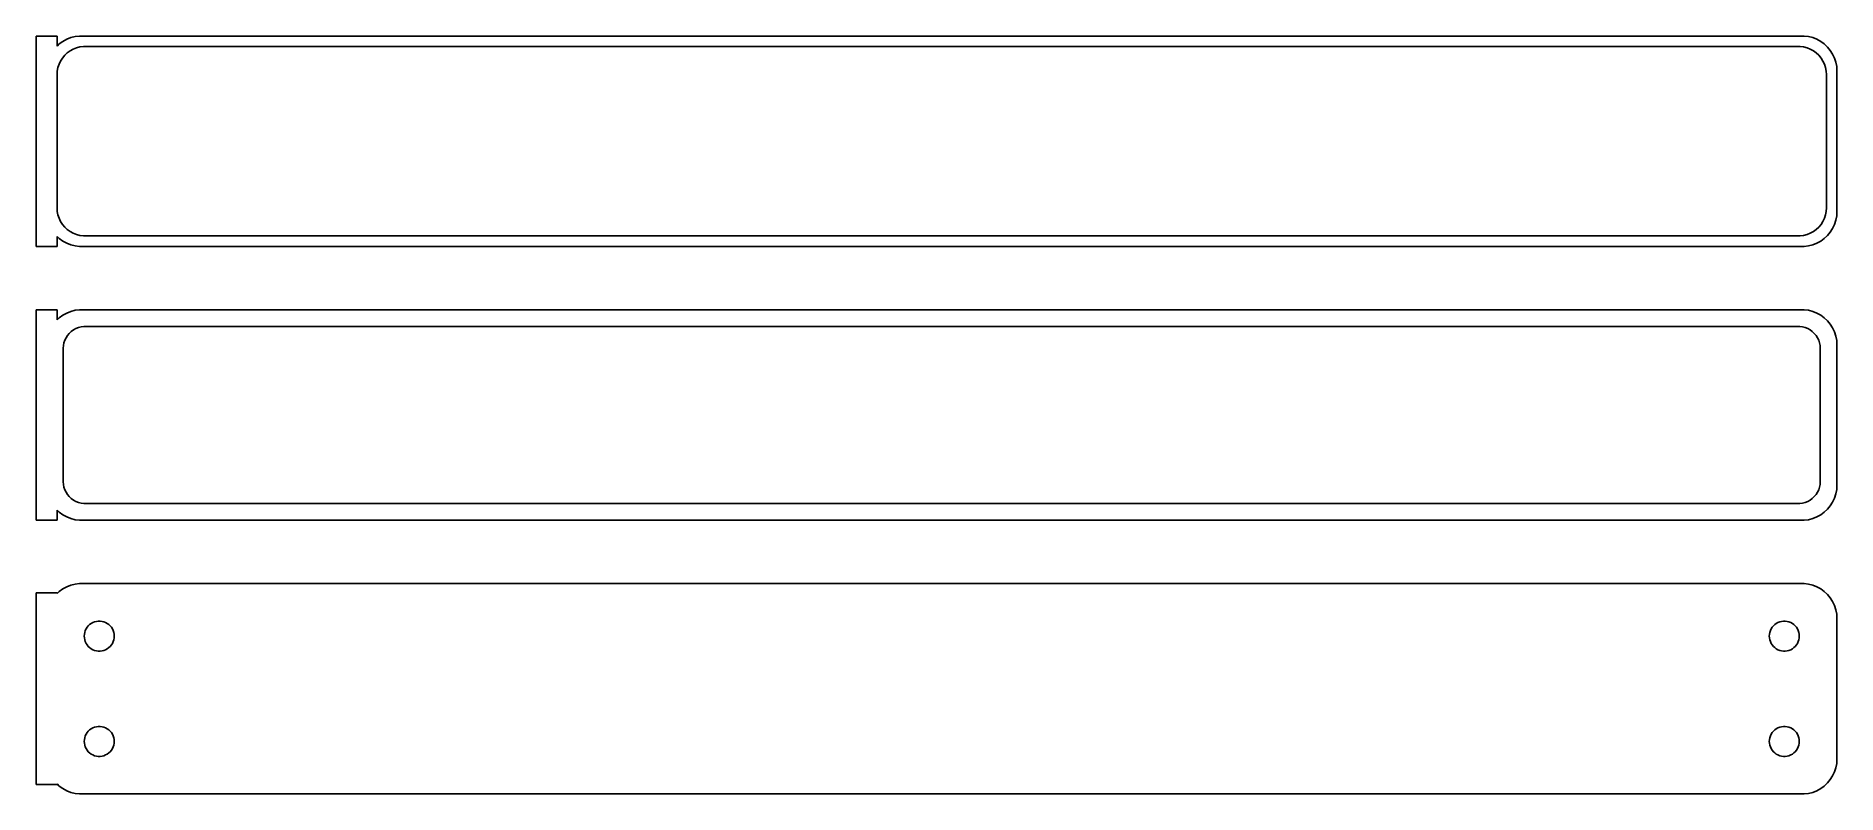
# Model space of a CAD drawing. Header units: metres. Extents: x -129 to 128, y 102 to 210.
import ezdxf

# ---------------------------------------------------------------- set-up
doc = ezdxf.new("R2010")
doc.units = ezdxf.units.M

msp = doc.modelspace()

# ---------------------------------------------------------------- linework, layer by layer
for p, q in [((-126, 209.99), (-129, 209.99)), ((-129, 209.99), (-129, 180.01)), ((-126, 208.559), (-126, 209.99)), ((-125.687, 208.853), (-126, 208.559)), ((-125.179, 209.222), (-125.687, 208.853)), ((-124.629, 209.524), (-125.179, 209.222)), ((-124.045, 209.755), (-124.629, 209.524)), ((-124.55, 207.582), (-124.143, 207.877)), ((-124.143, 207.877), (-123.703, 208.119)), ((-123.437, 209.911), (-124.045, 209.755)), ((-123.703, 208.119), (-123.236, 208.304)), ((-122.814, 209.99), (-123.437, 209.911)), ((-123.236, 208.304), (-122.75, 208.429)), ((122.814, 209.99), (-122.814, 209.99)), ((-122.75, 208.429), (-122.251, 208.492)), ((-122.251, 208.492), (122.251, 208.492)), ((122.251, 208.492), (122.75, 208.429)), ((122.75, 208.429), (123.236, 208.304)), ((123.437, 209.911), (122.814, 209.99)), ((123.236, 208.304), (123.703, 208.119)), ((124.045, 209.755), (123.437, 209.911)), ((123.703, 208.119), (124.143, 207.877)), ((124.629, 209.524), (124.045, 209.755)), ((124.143, 207.877), (124.55, 207.582)), ((125.179, 209.222), (124.629, 209.524)), ((125.687, 208.853), (125.179, 209.222)), ((126.145, 208.423), (125.687, 208.853)), ((126.545, 207.939), (126.145, 208.423)), ((126.882, 207.409), (126.545, 207.939)), ((-125.968, 205.001), (-125.874, 205.495)), ((-125.874, 205.495), (-125.719, 205.972)), ((-125.719, 205.972), (-125.505, 206.427)), ((-125.505, 206.427), (-125.236, 206.851)), ((-125.236, 206.851), (-124.916, 207.238)), ((-124.916, 207.238), (-124.55, 207.582)), ((124.55, 207.582), (124.916, 207.238)), ((124.916, 207.238), (125.236, 206.851)), ((125.236, 206.851), (125.505, 206.427)), ((125.505, 206.427), (125.719, 205.972)), ((125.719, 205.972), (125.874, 205.495)), ((125.874, 205.495), (125.968, 205.001)), ((127.149, 206.841), (126.882, 207.409)), ((127.343, 206.243), (127.149, 206.841)), ((127.461, 205.627), (127.343, 206.243)), ((127.5, 205), (127.461, 205.627)), ((-126, 204.5), (-125.968, 205.001)), ((-126, 185.5), (-126, 204.5)), ((125.968, 205.001), (126, 204.5)), ((126, 204.5), (126, 185.5)), ((127.5, 185), (127.5, 205)), ((-125.968, 184.999), (-126, 185.5)), ((-125.874, 184.505), (-125.968, 184.999)), ((125.968, 184.999), (125.874, 184.505)), ((126, 185.5), (125.968, 184.999)), ((127.461, 184.373), (127.5, 185)), ((-125.719, 184.028), (-125.874, 184.505)), ((-125.505, 183.573), (-125.719, 184.028)), ((-125.236, 183.149), (-125.505, 183.573)), ((-124.916, 182.762), (-125.236, 183.149)), ((-124.55, 182.418), (-124.916, 182.762)), ((-124.143, 182.123), (-124.55, 182.418)), ((-123.703, 181.881), (-124.143, 182.123)), ((124.143, 182.123), (123.703, 181.881)), ((124.55, 182.418), (124.143, 182.123)), ((124.916, 182.762), (124.55, 182.418)), ((125.236, 183.149), (124.916, 182.762)), ((125.505, 183.573), (125.236, 183.149)), ((125.719, 184.028), (125.505, 183.573)), ((125.874, 184.505), (125.719, 184.028)), ((126.545, 182.061), (126.882, 182.591)), ((126.882, 182.591), (127.149, 183.159)), ((127.149, 183.159), (127.343, 183.757)), ((127.343, 183.757), (127.461, 184.373)), ((-129, 180.01), (-126, 180.01)), ((-126, 181.441), (-125.687, 181.147)), ((-126, 180.01), (-126, 181.441)), ((-125.687, 181.147), (-125.179, 180.778)), ((-125.179, 180.778), (-124.629, 180.476)), ((-124.629, 180.476), (-124.045, 180.245)), ((-124.045, 180.245), (-123.437, 180.089)), ((-123.236, 181.696), (-123.703, 181.881)), ((-123.437, 180.089), (-122.814, 180.01)), ((-122.75, 181.571), (-123.236, 181.696)), ((-122.814, 180.01), (122.814, 180.01)), ((-122.251, 181.508), (-122.75, 181.571)), ((122.251, 181.508), (-122.251, 181.508)), ((122.75, 181.571), (122.251, 181.508)), ((123.236, 181.696), (122.75, 181.571)), ((122.814, 180.01), (123.437, 180.089)), ((123.703, 181.881), (123.236, 181.696)), ((123.437, 180.089), (124.045, 180.245)), ((124.045, 180.245), (124.629, 180.476)), ((124.629, 180.476), (125.179, 180.778)), ((125.179, 180.778), (125.687, 181.147)), ((125.687, 181.147), (126.145, 181.577)), ((126.145, 181.577), (126.545, 182.061)), ((-126, 170.979), (-129, 170.979)), ((-129, 170.979), (-129, 141.021)), ((-126, 169.559), (-126, 170.979)), ((-125.687, 169.853), (-126, 169.559)), ((-125.179, 170.222), (-125.687, 169.853)), ((-124.629, 170.524), (-125.179, 170.222)), ((-124.045, 170.755), (-124.629, 170.524)), ((-123.437, 170.911), (-124.045, 170.755)), ((-122.814, 170.99), (-123.437, 170.911)), ((122.814, 170.99), (-122.814, 170.99)), ((123.437, 170.911), (122.814, 170.99)), ((124.045, 170.755), (123.437, 170.911)), ((124.629, 170.524), (124.045, 170.755)), ((125.179, 170.222), (124.629, 170.524)), ((125.687, 169.853), (125.179, 170.222)), ((126.145, 169.423), (125.687, 169.853)), ((126.545, 168.939), (126.145, 169.423)), ((-124.894, 166.646), (-124.728, 167)), ((-124.728, 167), (-124.518, 167.33)), ((-124.518, 167.33), (-124.269, 167.631)), ((-124.269, 167.631), (-123.984, 167.899)), ((-123.984, 167.899), (-123.668, 168.128)), ((-123.668, 168.128), (-123.325, 168.317)), ((-123.325, 168.317), (-122.962, 168.461)), ((-122.962, 168.461), (-122.583, 168.558)), ((-122.583, 168.558), (-122.195, 168.607)), ((-122.195, 168.607), (122.195, 168.607)), ((122.195, 168.607), (122.583, 168.558)), ((122.583, 168.558), (122.962, 168.461)), ((122.962, 168.461), (123.325, 168.317)), ((123.325, 168.317), (123.668, 168.128)), ((123.668, 168.128), (123.984, 167.899)), ((123.984, 167.899), (124.269, 167.631)), ((124.269, 167.631), (124.518, 167.33)), ((124.518, 167.33), (124.728, 167)), ((124.728, 167), (124.894, 166.646)), ((126.882, 168.409), (126.545, 168.939)), ((127.149, 167.841), (126.882, 168.409)), ((127.343, 167.243), (127.149, 167.841)), ((127.461, 166.627), (127.343, 167.243)), ((-125.113, 165.5), (-125.088, 165.89)), ((-125.113, 146.5), (-125.113, 165.5)), ((-125.088, 165.89), (-125.015, 166.274)), ((-125.015, 166.274), (-124.894, 166.646)), ((124.894, 166.646), (125.015, 166.274)), ((125.015, 166.274), (125.088, 165.89)), ((125.088, 165.89), (125.113, 165.5)), ((125.113, 165.5), (125.113, 146.5)), ((127.5, 166), (127.461, 166.627)), ((127.5, 146), (127.5, 166)), ((-125.088, 146.11), (-125.113, 146.5)), ((125.113, 146.5), (125.088, 146.11)), ((-125.015, 145.726), (-125.088, 146.11)), ((-124.894, 145.354), (-125.015, 145.726)), ((-124.728, 145), (-124.894, 145.354)), ((-124.518, 144.67), (-124.728, 145)), ((-124.269, 144.369), (-124.518, 144.67)), ((-123.984, 144.101), (-124.269, 144.369)), ((-123.668, 143.872), (-123.984, 144.101)), ((-123.325, 143.683), (-123.668, 143.872)), ((-122.962, 143.539), (-123.325, 143.683)), ((123.325, 143.683), (122.962, 143.539)), ((123.668, 143.872), (123.325, 143.683)), ((123.984, 144.101), (123.668, 143.872)), ((124.269, 144.369), (123.984, 144.101)), ((124.518, 144.67), (124.269, 144.369)), ((124.728, 145), (124.518, 144.67)), ((124.894, 145.354), (124.728, 145)), ((125.015, 145.726), (124.894, 145.354)), ((125.088, 146.11), (125.015, 145.726)), ((126.882, 143.591), (127.149, 144.159)), ((127.149, 144.159), (127.343, 144.757)), ((127.343, 144.757), (127.461, 145.373)), ((127.461, 145.373), (127.5, 146)), ((-126, 141.021), (-126, 142.441)), ((-126, 142.441), (-125.687, 142.147)), ((-125.687, 142.147), (-125.179, 141.778)), ((-125.179, 141.778), (-124.629, 141.476)), ((-124.629, 141.476), (-124.045, 141.245)), ((-124.045, 141.245), (-123.437, 141.089)), ((-123.437, 141.089), (-122.814, 141.01)), ((-122.583, 143.442), (-122.962, 143.539)), ((-122.195, 143.393), (-122.583, 143.442)), ((122.195, 143.393), (-122.195, 143.393)), ((122.583, 143.442), (122.195, 143.393)), ((122.962, 143.539), (122.583, 143.442)), ((122.814, 141.01), (123.437, 141.089)), ((123.437, 141.089), (124.045, 141.245)), ((124.045, 141.245), (124.629, 141.476)), ((124.629, 141.476), (125.179, 141.778)), ((125.179, 141.778), (125.687, 142.147)), ((125.687, 142.147), (126.145, 142.577)), ((126.145, 142.577), (126.545, 143.061)), ((126.545, 143.061), (126.882, 143.591)), ((-129, 141.021), (-126, 141.021)), ((-122.814, 141.01), (122.814, 141.01)), ((-125.687, 130.853), (-126, 130.559)), ((-125.179, 131.222), (-125.687, 130.853)), ((-124.629, 131.524), (-125.179, 131.222)), ((-124.045, 131.755), (-124.629, 131.524)), ((-123.437, 131.911), (-124.045, 131.755)), ((-122.814, 131.99), (-123.437, 131.911)), ((122.814, 131.99), (-122.814, 131.99)), ((123.437, 131.911), (122.814, 131.99)), ((124.045, 131.755), (123.437, 131.911)), ((124.629, 131.524), (124.045, 131.755)), ((125.179, 131.222), (124.629, 131.524)), ((125.687, 130.853), (125.179, 131.222)), ((126.145, 130.423), (125.687, 130.853)), ((-126, 130.653), (-129, 130.653)), ((-129, 130.653), (-129, 103.347)), ((-126, 130.559), (-126, 130.653)), ((126.545, 129.939), (126.145, 130.423)), ((126.882, 129.409), (126.545, 129.939)), ((127.149, 128.841), (126.882, 129.409)), ((127.343, 128.243), (127.149, 128.841)), ((-121.871, 125.529), (-121.727, 125.755)), ((-121.727, 125.755), (-121.557, 125.962)), ((-121.557, 125.962), (-121.361, 126.145)), ((-121.361, 126.145), (-121.144, 126.303)), ((-121.144, 126.303), (-120.909, 126.432)), ((-120.909, 126.432), (-120.66, 126.531)), ((-120.66, 126.531), (-120.4, 126.597)), ((-120.4, 126.597), (-120.134, 126.631)), ((-120.134, 126.631), (-119.866, 126.631)), ((-119.866, 126.631), (-119.6, 126.597)), ((-119.6, 126.597), (-119.34, 126.531)), ((-119.34, 126.531), (-119.091, 126.432)), ((-119.091, 126.432), (-118.856, 126.303)), ((-118.856, 126.303), (-118.639, 126.145)), ((-118.639, 126.145), (-118.443, 125.962)), ((-118.443, 125.962), (-118.273, 125.755)), ((-118.273, 125.755), (-118.129, 125.529)), ((118.129, 125.529), (118.273, 125.755)), ((118.273, 125.755), (118.443, 125.962)), ((118.443, 125.962), (118.639, 126.145)), ((118.639, 126.145), (118.856, 126.303)), ((118.856, 126.303), (119.091, 126.432)), ((119.091, 126.432), (119.34, 126.531)), ((119.34, 126.531), (119.6, 126.597)), ((119.6, 126.597), (119.866, 126.631)), ((119.866, 126.631), (120.134, 126.631)), ((120.134, 126.631), (120.4, 126.597)), ((120.4, 126.597), (120.66, 126.531)), ((120.66, 126.531), (120.909, 126.432)), ((120.909, 126.432), (121.144, 126.303)), ((121.144, 126.303), (121.361, 126.145)), ((121.361, 126.145), (121.557, 125.962)), ((121.557, 125.962), (121.727, 125.755)), ((121.727, 125.755), (121.871, 125.529)), ((127.461, 127.627), (127.343, 128.243)), ((127.5, 127), (127.461, 127.627)), ((127.5, 107), (127.5, 127)), ((-122.135, 124.5), (-122.118, 124.768)), ((-122.118, 124.232), (-122.135, 124.5)), ((-122.118, 124.768), (-122.068, 125.031)), ((-122.068, 123.969), (-122.118, 124.232)), ((-122.068, 125.031), (-121.985, 125.286)), ((-121.985, 123.714), (-122.068, 123.969)), ((-121.985, 125.286), (-121.871, 125.529)), ((-121.871, 123.471), (-121.985, 123.714)), ((-121.727, 123.245), (-121.871, 123.471)), ((-121.557, 123.038), (-121.727, 123.245)), ((-118.273, 123.245), (-118.443, 123.038)), ((-118.129, 123.471), (-118.273, 123.245)), ((-118.129, 125.529), (-118.015, 125.286)), ((-118.015, 123.714), (-118.129, 123.471)), ((-118.015, 125.286), (-117.932, 125.031)), ((-117.932, 123.969), (-118.015, 123.714)), ((-117.932, 125.031), (-117.882, 124.768)), ((-117.882, 124.232), (-117.932, 123.969)), ((-117.882, 124.768), (-117.865, 124.5)), ((-117.865, 124.5), (-117.882, 124.232)), ((117.865, 124.5), (117.882, 124.768)), ((117.882, 124.232), (117.865, 124.5)), ((117.882, 124.768), (117.932, 125.031)), ((117.932, 123.969), (117.882, 124.232)), ((117.932, 125.031), (118.015, 125.286)), ((118.015, 123.714), (117.932, 123.969)), ((118.015, 125.286), (118.129, 125.529)), ((118.129, 123.471), (118.015, 123.714)), ((118.273, 123.245), (118.129, 123.471)), ((118.443, 123.038), (118.273, 123.245)), ((121.727, 123.245), (121.557, 123.038)), ((121.871, 123.471), (121.727, 123.245)), ((121.871, 125.529), (121.985, 125.286)), ((121.985, 123.714), (121.871, 123.471)), ((121.985, 125.286), (122.068, 125.031)), ((122.068, 123.969), (121.985, 123.714)), ((122.068, 125.031), (122.118, 124.768)), ((122.118, 124.232), (122.068, 123.969)), ((122.118, 124.768), (122.135, 124.5)), ((122.135, 124.5), (122.118, 124.232)), ((-121.361, 122.855), (-121.557, 123.038)), ((-121.144, 122.697), (-121.361, 122.855)), ((-120.909, 122.568), (-121.144, 122.697)), ((-120.66, 122.469), (-120.909, 122.568)), ((-120.4, 122.403), (-120.66, 122.469)), ((-120.134, 122.369), (-120.4, 122.403)), ((-119.866, 122.369), (-120.134, 122.369)), ((-119.6, 122.403), (-119.866, 122.369)), ((-119.34, 122.469), (-119.6, 122.403)), ((-119.091, 122.568), (-119.34, 122.469)), ((-118.856, 122.697), (-119.091, 122.568)), ((-118.639, 122.855), (-118.856, 122.697)), ((-118.443, 123.038), (-118.639, 122.855)), ((118.639, 122.855), (118.443, 123.038)), ((118.856, 122.697), (118.639, 122.855)), ((119.091, 122.568), (118.856, 122.697)), ((119.34, 122.469), (119.091, 122.568)), ((119.6, 122.403), (119.34, 122.469)), ((119.866, 122.369), (119.6, 122.403)), ((120.134, 122.369), (119.866, 122.369)), ((120.4, 122.403), (120.134, 122.369)), ((120.66, 122.469), (120.4, 122.403)), ((120.909, 122.568), (120.66, 122.469)), ((121.144, 122.697), (120.909, 122.568)), ((121.361, 122.855), (121.144, 122.697)), ((121.557, 123.038), (121.361, 122.855)), ((-121.985, 110.286), (-121.871, 110.529)), ((-121.871, 110.529), (-121.727, 110.755)), ((-121.727, 110.755), (-121.557, 110.962)), ((-121.557, 110.962), (-121.361, 111.145)), ((-121.361, 111.145), (-121.144, 111.303)), ((-121.144, 111.303), (-120.909, 111.432)), ((-120.909, 111.432), (-120.66, 111.531)), ((-120.66, 111.531), (-120.4, 111.597)), ((-120.4, 111.597), (-120.134, 111.631)), ((-120.134, 111.631), (-119.866, 111.631)), ((-119.866, 111.631), (-119.6, 111.597)), ((-119.6, 111.597), (-119.34, 111.531)), ((-119.34, 111.531), (-119.091, 111.432)), ((-119.091, 111.432), (-118.856, 111.303)), ((-118.856, 111.303), (-118.639, 111.145)), ((-118.639, 111.145), (-118.443, 110.962)), ((-118.443, 110.962), (-118.273, 110.755)), ((-118.273, 110.755), (-118.129, 110.529)), ((-118.129, 110.529), (-118.015, 110.286)), ((118.015, 110.286), (118.129, 110.529)), ((118.129, 110.529), (118.273, 110.755)), ((118.273, 110.755), (118.443, 110.962)), ((118.443, 110.962), (118.639, 111.145)), ((118.639, 111.145), (118.856, 111.303)), ((118.856, 111.303), (119.091, 111.432)), ((119.091, 111.432), (119.34, 111.531)), ((119.34, 111.531), (119.6, 111.597)), ((119.6, 111.597), (119.866, 111.631)), ((119.866, 111.631), (120.134, 111.631)), ((120.134, 111.631), (120.4, 111.597)), ((120.4, 111.597), (120.66, 111.531)), ((120.66, 111.531), (120.909, 111.432)), ((120.909, 111.432), (121.144, 111.303)), ((121.144, 111.303), (121.361, 111.145)), ((121.361, 111.145), (121.557, 110.962)), ((121.557, 110.962), (121.727, 110.755)), ((121.727, 110.755), (121.871, 110.529)), ((121.871, 110.529), (121.985, 110.286)), ((-122.135, 109.5), (-122.118, 109.768)), ((-122.118, 109.232), (-122.135, 109.5)), ((-122.118, 109.768), (-122.068, 110.031)), ((-122.068, 108.969), (-122.118, 109.232)), ((-122.068, 110.031), (-121.985, 110.286)), ((-121.985, 108.714), (-122.068, 108.969)), ((-121.871, 108.471), (-121.985, 108.714)), ((-121.727, 108.245), (-121.871, 108.471)), ((-121.557, 108.038), (-121.727, 108.245)), ((-121.361, 107.855), (-121.557, 108.038)), ((-121.144, 107.697), (-121.361, 107.855)), ((-118.639, 107.855), (-118.856, 107.697)), ((-118.443, 108.038), (-118.639, 107.855)), ((-118.273, 108.245), (-118.443, 108.038)), ((-118.129, 108.471), (-118.273, 108.245)), ((-118.015, 108.714), (-118.129, 108.471)), ((-118.015, 110.286), (-117.932, 110.031)), ((-117.932, 108.969), (-118.015, 108.714)), ((-117.932, 110.031), (-117.882, 109.768)), ((-117.882, 109.232), (-117.932, 108.969)), ((-117.882, 109.768), (-117.865, 109.5)), ((-117.865, 109.5), (-117.882, 109.232)), ((117.865, 109.5), (117.882, 109.768)), ((117.882, 109.232), (117.865, 109.5)), ((117.882, 109.768), (117.932, 110.031)), ((117.932, 108.969), (117.882, 109.232)), ((117.932, 110.031), (118.015, 110.286)), ((118.015, 108.714), (117.932, 108.969)), ((118.129, 108.471), (118.015, 108.714)), ((118.273, 108.245), (118.129, 108.471)), ((118.443, 108.038), (118.273, 108.245)), ((118.639, 107.855), (118.443, 108.038)), ((118.856, 107.697), (118.639, 107.855)), ((121.361, 107.855), (121.144, 107.697)), ((121.557, 108.038), (121.361, 107.855)), ((121.727, 108.245), (121.557, 108.038)), ((121.871, 108.471), (121.727, 108.245)), ((121.985, 108.714), (121.871, 108.471)), ((121.985, 110.286), (122.068, 110.031)), ((122.068, 108.969), (121.985, 108.714)), ((122.068, 110.031), (122.118, 109.768)), ((122.118, 109.232), (122.068, 108.969)), ((122.118, 109.768), (122.135, 109.5)), ((122.135, 109.5), (122.118, 109.232)), ((-120.909, 107.568), (-121.144, 107.697)), ((-120.66, 107.469), (-120.909, 107.568)), ((-120.4, 107.403), (-120.66, 107.469)), ((-120.134, 107.369), (-120.4, 107.403)), ((-119.866, 107.369), (-120.134, 107.369)), ((-119.6, 107.403), (-119.866, 107.369)), ((-119.34, 107.469), (-119.6, 107.403)), ((-119.091, 107.568), (-119.34, 107.469)), ((-118.856, 107.697), (-119.091, 107.568)), ((119.091, 107.568), (118.856, 107.697)), ((119.34, 107.469), (119.091, 107.568)), ((119.6, 107.403), (119.34, 107.469)), ((119.866, 107.369), (119.6, 107.403)), ((120.134, 107.369), (119.866, 107.369)), ((120.4, 107.403), (120.134, 107.369)), ((120.66, 107.469), (120.4, 107.403)), ((120.909, 107.568), (120.66, 107.469)), ((121.144, 107.697), (120.909, 107.568)), ((127.149, 105.159), (127.343, 105.757)), ((127.343, 105.757), (127.461, 106.373)), ((127.461, 106.373), (127.5, 107)), ((-129, 103.347), (-126, 103.347)), ((-126, 103.347), (-126, 103.441)), ((-126, 103.441), (-125.687, 103.147)), ((-125.687, 103.147), (-125.179, 102.778)), ((-125.179, 102.778), (-124.629, 102.476)), ((124.629, 102.476), (125.179, 102.778)), ((125.179, 102.778), (125.687, 103.147)), ((125.687, 103.147), (126.145, 103.577)), ((126.145, 103.577), (126.545, 104.061)), ((126.545, 104.061), (126.882, 104.591)), ((126.882, 104.591), (127.149, 105.159)), ((-124.629, 102.476), (-124.045, 102.245)), ((-124.045, 102.245), (-123.437, 102.089)), ((-123.437, 102.089), (-122.814, 102.01)), ((-122.814, 102.01), (122.814, 102.01)), ((122.814, 102.01), (123.437, 102.089)), ((123.437, 102.089), (124.045, 102.245)), ((124.045, 102.245), (124.629, 102.476))]:
    msp.add_line(p, q)

doc.saveas('drawing.dxf')
